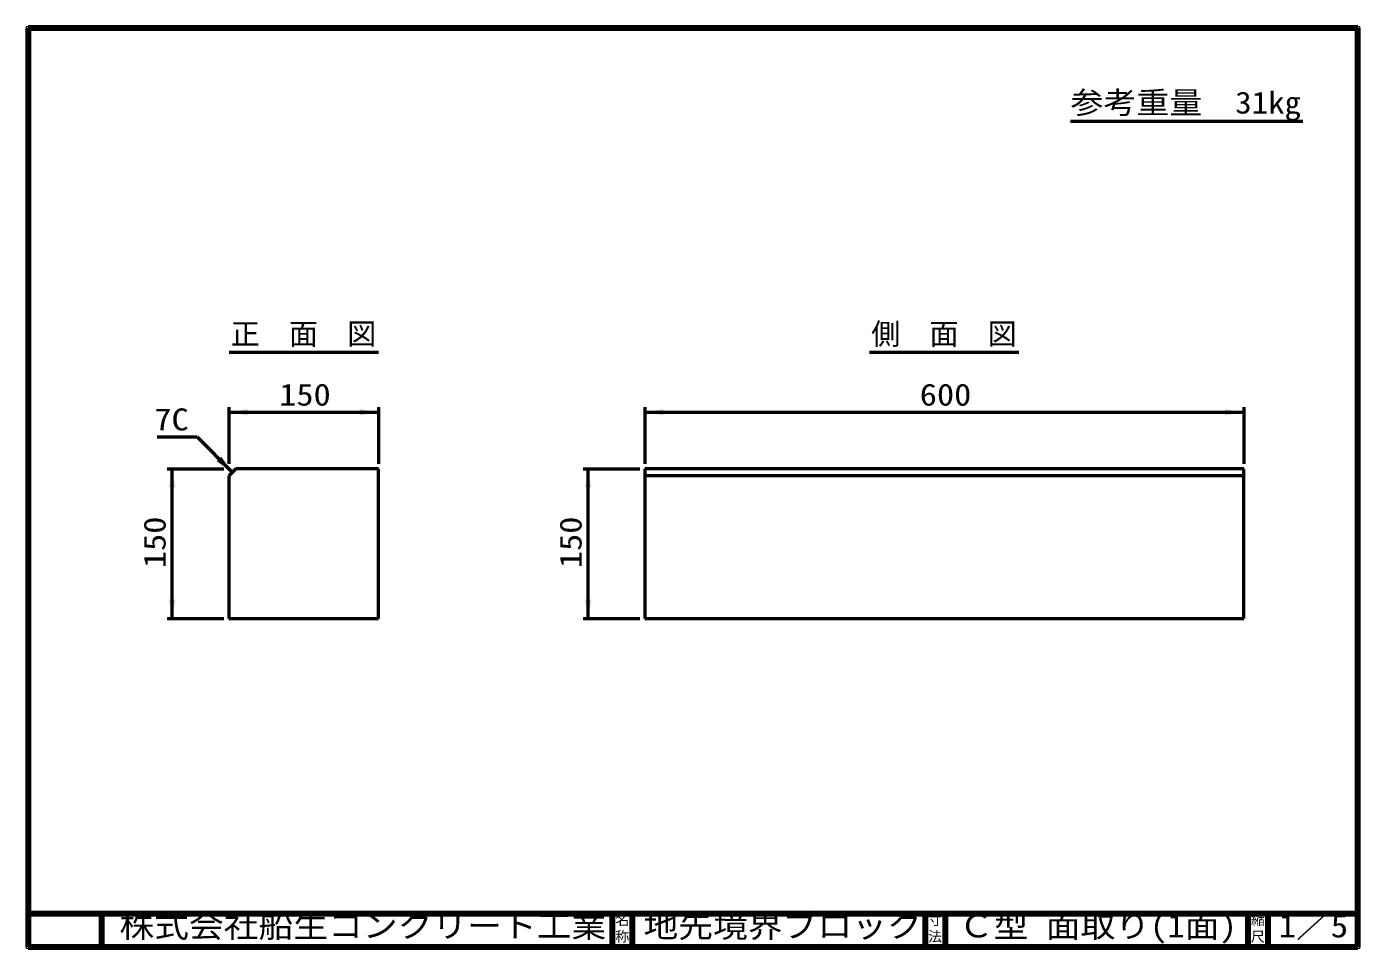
# Model space of a CAD drawing. Units: millimetres, scale not verified, with parts at other scales. Extents: x 100 to 4105, y 100 to 2870.
import ezdxf
from ezdxf.enums import TextEntityAlignment as Align

# ---------------------------------------------------------------- set-up
doc = ezdxf.new("R2010")
doc.units = ezdxf.units.MM
doc.header["$LTSCALE"] = 5
doc.layers.add('V-nasSTD', color=7, linetype='Continuous', lineweight=50)
doc.styles.add('ＭＳ ゴシック', font='')
doc.styles.get('ＭＳ ゴシック').set_extended_font_data('MS Gothic')

msp = doc.modelspace()

# ---------------------------------------------------------------- hatches: boundary and pattern name
at = {"layer": 'V-nasSTD'}
for points in [[(763.75, 1701.875), (707.5, 1711.25), (763.75, 1720.625)], [(1101.25, 1701.875), (1157.5, 1711.25), (1101.25, 1720.625)], [(2013.75, 1701.875), (1957.5, 1711.25), (2013.75, 1720.625)], [(3701.25, 1701.875), (3757.5, 1711.25), (3701.25, 1720.625)], [(671.596, 1563.896), (718, 1530.75), (684.854, 1577.154)], [(546.875, 1485), (537.5, 1541.25), (528.125, 1485)], [(1796.875, 1485), (1787.5, 1541.25), (1778.125, 1485)], [(546.875, 1147.5), (537.5, 1091.25), (528.125, 1147.5)], [(1796.875, 1147.5), (1787.5, 1091.25), (1778.125, 1147.5)]]:
    msp.add_hatch(color=256, dxfattribs=at).paths.add_polyline_path(points)

# ---------------------------------------------------------------- linework, layer by layer
at = {"layer": 'V-nasSTD', "lineweight": 100}
for p, q in [((105, 2865), (105, 105)), ((4100, 2865), (105, 2865)), ((4100, 105), (4100, 2865)), ((105, 205), (4100, 205)), ((325, 205), (325, 105)), ((1860, 205), (1860, 105)), ((1920, 205), (1920, 105)), ((2800, 205), (2800, 105)), ((2860, 205), (2860, 105)), ((3770, 205), (3770, 105)), ((3830, 205), (3830, 105)), ((105, 105), (4100, 105))]:
    msp.add_line(p, q, dxfattribs=at)
at = {"layer": 'V-nasSTD'}
for p, q in [((3935, 2584.806), (3237, 2584.806)), ((708.125, 1891.25), (1156.875, 1891.25)), ((2633.125, 1891.25), (3081.875, 1891.25)), ((707.5, 1726.25), (707.5, 1556.25)), ((1157.5, 1726.25), (1157.5, 1556.25)), ((1957.5, 1726.25), (1957.5, 1556.25)), ((3757.5, 1726.25), (3757.5, 1556.25)), ((707.5, 1711.25), (1157.5, 1711.25)), ((1957.5, 1711.25), (3757.5, 1711.25)), ((491.934, 1636.816), (611.934, 1636.816)), ((611.934, 1636.816), (718, 1530.75)), ((522.5, 1541.25), (692.5, 1541.25)), ((537.5, 1091.25), (537.5, 1541.25)), ((728.5, 1541.25), (707.5, 1520.25)), ((1157.5, 1541.25), (728.5, 1541.25)), ((1157.5, 1091.25), (1157.5, 1541.25)), ((1772.5, 1541.25), (1942.5, 1541.25)), ((1787.5, 1091.25), (1787.5, 1541.25)), ((1957.5, 1541.25), (1957.5, 1091.25)), ((3757.5, 1541.25), (1957.5, 1541.25)), ((3757.5, 1091.25), (3757.5, 1541.25)), ((707.5, 1520.25), (707.5, 1091.25)), ((3757.5, 1520.25), (1957.5, 1520.25)), ((522.5, 1091.25), (692.5, 1091.25)), ((707.5, 1091.25), (1157.5, 1091.25)), ((1772.5, 1091.25), (1942.5, 1091.25)), ((1957.5, 1091.25), (3757.5, 1091.25))]:
    msp.add_line(p, q, dxfattribs=at)
at = {"layer": 'V-nasSTD', "lineweight": 13}
msp.add_lwpolyline([(100, 100), (100, 2870), (4105, 2870), (4105, 100)], close=True, dxfattribs=at)

# ---------------------------------------------------------------- texts
at = {"layer": 'V-nasSTD', "style": 'ＭＳ ゴシック', "width": 1.1}
for s, height, p in [('参考重量\u300031kg', 65.98, (3237, 2674.806)), ('株式会社船生コンクリート工業', 69.65, (378.75, 202.5)), ('地先境界ブロック', 69.65, (1953.75, 202.5)), ('Ｃ型 面取り(1面)', 69.65, (2901.25, 202.5)), ('1／5', 69.65, (3862.5, 202.582))]:
    msp.add_text(s, height=height, dxfattribs=at).set_placement(p, align=Align.TOP_LEFT)
at = {"layer": 'V-nasSTD', "style": 'ＭＳ ゴシック'}
for s, height, p in [('正\u3000面\u3000図', 64.15, (713.125, 1978.75)), ('側\u3000面\u3000図', 64.15, (2638.125, 1978.75)), ('名', 30.79, (1868.982, 200.999)), ('寸', 30.79, (2808.982, 200.999)), ('縮', 30.79, (3778.982, 200.999)), ('称', 30.79, (1868.976, 151.01)), ('法', 30.79, (2808.976, 151.01)), ('尺', 30.79, (3778.976, 151.01))]:
    msp.add_text(s, height=height, dxfattribs=at).set_placement(p, align=Align.TOP_LEFT)
at = {"layer": 'V-nasSTD', "style": 'ＭＳ ゴシック', "width": 1.15}
for s, p in [('150', (859, 1711.25)), ('600', (2784, 1711.25)), ('7C', (483.734, 1636.816))]:
    msp.add_text(s, height=65.98, dxfattribs=at).set_placement(p, align=Align.BOTTOM_LEFT)
for p in [(537.5, 1242.75), (1787.5, 1242.75)]:
    msp.add_text('150', height=65.98, rotation=90, dxfattribs=at).set_placement(p, align=Align.BOTTOM_LEFT)

doc.saveas('drawing.dxf')
